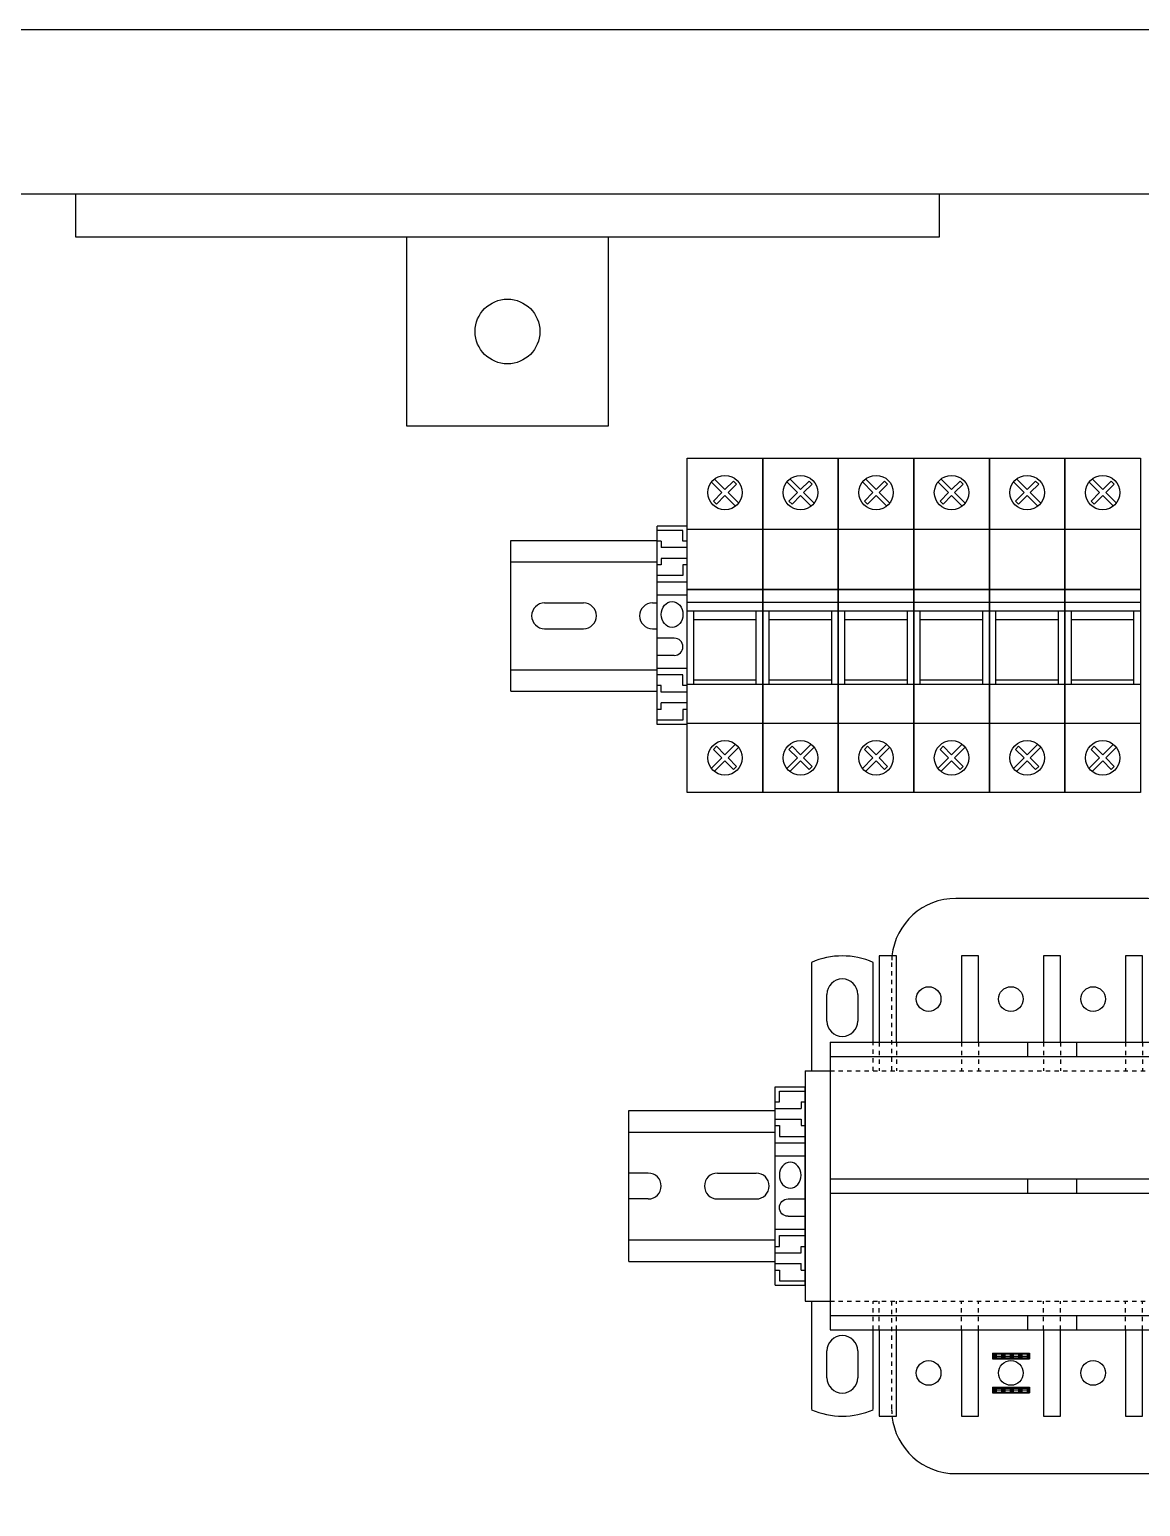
# Model space of a CAD drawing. Header units: millimetres. Extents: x 0 to 840, y -1485 to 297.
# Drawn here: x 177.57 to 203.31, y -666.97 to -632.73 of the extents above; entities that cross this region are included whole.
import ezdxf

# ---------------------------------------------------------------- set-up
doc = ezdxf.new("R2010")
doc.units = ezdxf.units.MM
doc.linetypes.add('HIDDEN', pattern=[0.2, 0.1, -0.1])
doc.layers.add('DEFAULT_2', color=8, linetype='HIDDEN')

# ---------------------------------------------------------------- blocks, each defined once
blk = doc.blocks.new('Fusible PMF')
for p, q in [((-0.317, 7.197), (-0.071, 6.95)), ((-0.247, 7.267), (0, 7.021)), ((0.197, 7.218), (0, 7.021)), ((0.197, 7.218), (0.268, 7.147)), ((-0.071, 6.95), (-0.268, 6.753)), ((0, 6.879), (-0.197, 6.682)), ((0, 6.879), (0.247, 6.632)), ((0.268, 7.147), (0.071, 6.95)), ((0.071, 6.95), (0.318, 6.703)), ((-0.268, 6.753), (-0.197, 6.682)), ((-0.268, 0.997), (-0.197, 1.068)), ((0, 0.871), (-0.197, 1.068)), ((0, 0.871), (0.247, 1.118)), ((0.071, 0.8), (0.318, 1.047)), ((-0.317, 0.553), (-0.071, 0.8)), ((-0.071, 0.8), (-0.268, 0.997)), ((-0.247, 0.483), (0, 0.729)), ((0.197, 0.532), (0, 0.729)), ((0.268, 0.603), (0.071, 0.8)), ((0.197, 0.532), (0.268, 0.603))]:
    blk.add_line(p, q)
at = {"color": 4}
for p, q in [((0.875, 4.4), (-0.875, 4.4)), ((0.875, 4.2), (-0.875, 4.2)), ((-0.725, 2.5), (-0.725, 4.2)), ((0.725, 2.5), (0.725, 4.2)), ((0.725, 4), (-0.725, 4)), ((0.875, 2.5), (-0.875, 2.5)), ((0.725, 2.6), (-0.725, 2.6))]:
    blk.add_line(p, q, dxfattribs=at)
blk.add_lwpolyline([(-0.875, 7.75), (0.875, 7.75), (0.875, 0), (-0.875, 0)], close=True)
at = {"color": 5}
blk.add_lwpolyline([(-0.875, 6.1), (0.875, 6.1), (0.875, 4.7), (-0.875, 4.7)], close=True, dxfattribs=at)
at = {"color": 4}
blk.add_lwpolyline([(-0.875, 4.7), (0.875, 4.7), (0.875, 1.6), (-0.875, 1.6)], close=True, dxfattribs=at)
for centre in [(0, 6.95), (0, 0.8)]:
    blk.add_circle(centre, 0.4)
blk = doc.blocks.new('TOPE JXBs-BF')
for p, q in [((-0.35, 0), (-0.35, 4.6)), ((0.35, 4.6), (-0.35, 4.6)), ((0.35, 4.6), (-0.35, 4.6)), ((0.25, 4.5), (-0.35, 4.5)), ((0.25, 4.25), (0.25, 4.5)), ((0.35, 0), (0.35, 4.6)), ((-0.25, 4.25), (-0.35, 4.25)), ((-0.25, 4.25), (-0.25, 4.1)), ((0.35, 4.25), (0.25, 4.25)), ((0.35, 4.1), (-0.25, 4.1)), ((0.35, 3.85), (-0.25, 3.85)), ((-0.25, 3.85), (-0.25, 3.7)), ((-0.25, 3.7), (-0.35, 3.7)), ((0.25, 3.45), (-0.35, 3.45)), ((0.35, 3.7), (0.25, 3.7)), ((0.25, 3.7), (0.25, 3.45)), ((0.35, 3.3), (-0.35, 3.3)), ((0.35, 3), (-0.35, 3)), ((0.05, 2), (-0.35, 2)), ((0.05, 1.6), (-0.35, 1.6)), ((0.35, 1.3), (-0.35, 1.3)), ((0.25, 1.15), (-0.35, 1.15)), ((0.25, 0.9), (0.25, 1.15)), ((-0.25, 0.9), (-0.35, 0.9)), ((-0.25, 0.75), (-0.25, 0.9)), ((0.35, 0.75), (-0.25, 0.75)), ((0.35, 0.9), (0.25, 0.9)), ((-0.25, 0.35), (-0.35, 0.35)), ((0.35, 0.5), (-0.25, 0.5)), ((-0.25, 0.35), (-0.25, 0.5)), ((0.35, 0.35), (0.25, 0.35)), ((0.25, 0.35), (0.25, 0.1)), ((0.25, 0.1), (-0.35, 0.1)), ((0.35, 0), (-0.35, 0))]:
    blk.add_line(p, q)
blk.add_arc((0.05, 1.8), 0.2, 270, 90)
blk.add_ellipse((0, 2.55), major_axis=(0, -0.3), ratio=0.833333)
blk = doc.blocks.new('c0100e2a-F')
for p, q in [((2.229, 13.335), (-2.229, 13.335)), ((-4.001, 12.002), (-4.001, 10.001)), ((-3.6, 12.002), (-4.001, 12.002)), ((-3.6, 10.001), (-3.6, 12.002)), ((-2.1, 12.002), (-2.1, 10.001)), ((-1.7, 12.002), (-2.1, 12.002)), ((-1.7, 10.001), (-1.7, 12.002)), ((-0.2, 12.002), (-0.2, 10.001)), ((0.2, 12.002), (-0.2, 12.002)), ((0.2, 10.001), (0.2, 12.002)), ((1.7, 12.002), (1.7, 10.001)), ((2.1, 12.002), (1.7, 12.002)), ((2.1, 10.001), (2.1, 12.002)), ((3.6, 12.002), (3.6, 10.001)), ((4, 12.002), (3.6, 12.002)), ((4, 10.001), (4, 12.002)), ((-5.572, 11.852), (-5.572, 9.334)), ((-4.143, 10.001), (-4.143, 11.852)), ((4.143, 11.852), (4.143, 10.001)), ((5.572, 9.334), (5.572, 11.852)), ((-5.215, 10.492), (-5.215, 11.111)), ((-4.501, 11.111), (-4.501, 10.492)), ((4.501, 10.492), (4.501, 11.111)), ((5.215, 11.111), (5.215, 10.492)), ((-5.143, 10.001), (-5.143, 3.334)), ((-5.143, 10.001), (5.143, 10.001)), ((-0.571, 10.001), (-0.571, 9.668)), ((0.571, 10.001), (0.571, 9.668)), ((5.143, 10.001), (5.143, 3.334)), ((-5.143, 9.668), (5.143, 9.668)), ((-5.715, 9.334), (-5.715, 4)), ((-5.715, 9.334), (-5.143, 9.334)), ((5.143, 9.334), (5.715, 9.334)), ((5.715, 9.334), (5.715, 4)), ((-5.143, 6.834), (5.143, 6.834)), ((-0.571, 6.834), (-0.571, 6.501)), ((0.571, 6.834), (0.571, 6.501)), ((-5.143, 6.501), (5.143, 6.501)), ((-5.715, 4), (-5.143, 4)), ((-5.572, 4), (-5.572, 1.483)), ((5.143, 4), (5.715, 4)), ((5.572, 1.483), (5.572, 4)), ((-5.143, 3.667), (5.143, 3.667)), ((-0.571, 3.667), (-0.571, 3.334)), ((0.571, 3.667), (0.571, 3.334)), ((-5.143, 3.334), (5.143, 3.334)), ((-4.143, 1.483), (-4.143, 3.334)), ((-4.001, 3.334), (-4.001, 1.334)), ((-3.6, 1.334), (-3.6, 3.334)), ((-2.1, 3.334), (-2.1, 1.334)), ((-1.7, 1.334), (-1.7, 3.334)), ((-0.2, 3.334), (-0.2, 1.334)), ((0.2, 1.334), (0.2, 3.334)), ((1.7, 3.334), (1.7, 1.334)), ((2.1, 1.334), (2.1, 3.334)), ((3.6, 3.334), (3.6, 1.334)), ((4, 1.334), (4, 3.334)), ((4.143, 3.334), (4.143, 1.483)), ((-5.215, 2.224), (-5.215, 2.843)), ((-4.501, 2.843), (-4.501, 2.224)), ((-1.381, 2.793), (-0.524, 2.793)), ((-1.381, 2.793), (-1.381, 2.737)), ((-1.381, 2.779), (-0.524, 2.779)), ((-0.524, 2.793), (-0.524, 2.66)), ((2.429, 2.793), (3.286, 2.793)), ((2.429, 2.793), (2.429, 2.737)), ((2.429, 2.779), (3.286, 2.779)), ((3.286, 2.793), (3.286, 2.66)), ((4.501, 2.224), (4.501, 2.843)), ((5.215, 2.843), (5.215, 2.224)), ((-1.381, 2.722), (-0.524, 2.722)), ((-1.381, 2.722), (-1.381, 2.66)), ((-1.381, 2.688), (-0.524, 2.688)), ((-1.381, 2.674), (-0.524, 2.674)), ((-1.381, 2.66), (-0.524, 2.66)), ((2.429, 2.722), (3.286, 2.722)), ((2.429, 2.722), (2.429, 2.66)), ((2.429, 2.688), (3.286, 2.688)), ((2.429, 2.674), (3.286, 2.674)), ((2.429, 2.66), (3.286, 2.66)), ((-1.381, 2.007), (-0.524, 2.007)), ((-1.381, 2.007), (-1.381, 1.874)), ((-1.381, 1.993), (-0.524, 1.993)), ((-1.381, 1.979), (-0.524, 1.979)), ((-1.381, 1.946), (-0.524, 1.946)), ((-1.381, 1.888), (-0.524, 1.888)), ((-1.381, 1.874), (-0.524, 1.874)), ((-0.524, 2.007), (-0.524, 1.874)), ((2.429, 2.007), (3.286, 2.007)), ((2.429, 2.007), (2.429, 1.874)), ((2.429, 1.993), (3.286, 1.993)), ((2.429, 1.979), (3.286, 1.979)), ((2.429, 1.946), (3.286, 1.946)), ((2.429, 1.888), (3.286, 1.888)), ((2.429, 1.874), (3.286, 1.874)), ((3.286, 2.007), (3.286, 1.874)), ((-4.001, 1.334), (-3.6, 1.334)), ((-2.1, 1.334), (-1.7, 1.334)), ((-0.2, 1.334), (0.2, 1.334)), ((1.7, 1.334), (2.1, 1.334)), ((3.6, 1.334), (4, 1.334)), ((-2.229, 0), (2.229, 0))]:
    blk.add_line(p, q)
at = {"color": 40}
for centre in [(-2.858, 11.001), (-0.953, 11.001), (0.953, 11.001), (2.858, 11.001), (-2.858, 2.334), (-0.953, 2.334), (0.953, 2.334), (2.858, 2.334)]:
    blk.add_circle(centre, 0.286, dxfattribs=at)
for centre, radius, start, end in [((-2.229, 11.849), 1.486, 90, 174.1132), ((2.229, 11.849), 1.486, 5.8868, 90), ((-4.858, 10.216), 1.786, 66.4218, 113.5782), ((4.858, 10.216), 1.786, 66.4218, 113.5782), ((-4.858, 11.111), 0.357, 0, 180), ((4.858, 11.111), 0.357, 0, 180), ((-4.858, 10.492), 0.357, 180, 0), ((4.858, 10.492), 0.357, 180, 0), ((-4.858, 2.843), 0.357, 0, 180), ((4.858, 2.843), 0.357, 0, 180), ((-4.858, 2.224), 0.357, 180, 0), ((4.858, 2.224), 0.357, 180, 0), ((-4.858, 3.119), 1.786, 246.4218, 293.5782), ((4.858, 3.119), 1.786, 246.4218, 293.5782), ((-2.229, 1.486), 1.486, 185.8868, 270), ((2.229, 1.486), 1.486, 270, 354.1132)]:
    blk.add_arc(centre, radius, start, end)
at = {"layer": 'DEFAULT_2'}
for p, q in [((-3.715, 11.849), (-3.715, 9.334)), ((3.715, 9.334), (3.715, 11.849)), ((-4.143, 9.334), (-4.143, 10.001)), ((-4.001, 10.001), (-4.001, 9.334)), ((-3.6, 10.001), (-3.6, 9.334)), ((-2.1, 10.001), (-2.1, 9.334)), ((-1.7, 10.001), (-1.7, 9.334)), ((-0.2, 10.001), (-0.2, 9.334)), ((0.2, 10.001), (0.2, 9.334)), ((1.7, 10.001), (1.7, 9.334)), ((2.1, 10.001), (2.1, 9.334)), ((3.6, 10.001), (3.6, 9.334)), ((4, 10.001), (4, 9.334)), ((4.143, 10.001), (4.143, 9.334)), ((-5.143, 9.334), (5.143, 9.334)), ((-5.143, 4), (5.143, 4)), ((-4.143, 3.334), (-4.143, 4)), ((-4.001, 3.334), (-4.001, 4)), ((-3.715, 4), (-3.715, 1.486)), ((-3.6, 3.334), (-3.6, 4)), ((-2.1, 3.334), (-2.1, 4)), ((-1.7, 3.334), (-1.7, 4)), ((-0.2, 3.334), (-0.2, 4)), ((0.2, 3.334), (0.2, 4)), ((1.7, 3.334), (1.7, 4)), ((2.1, 3.334), (2.1, 4)), ((3.6, 3.334), (3.6, 4)), ((3.715, 1.486), (3.715, 4)), ((4, 3.334), (4, 4)), ((4.143, 4), (4.143, 3.334)), ((-1.381, 2.746), (-0.524, 2.746)), ((2.429, 2.746), (3.286, 2.746)), ((-1.381, 2.737), (-1.381, 2.722)), ((-1.381, 2.716), (-0.524, 2.716)), ((-1.381, 2.707), (-0.524, 2.707)), ((-1.381, 2.693), (-0.524, 2.693)), ((2.429, 2.737), (2.429, 2.722)), ((2.429, 2.716), (3.286, 2.716)), ((2.429, 2.707), (3.286, 2.707)), ((2.429, 2.693), (3.286, 2.693)), ((-1.381, 1.974), (-0.524, 1.974)), ((-1.381, 1.96), (-0.524, 1.96)), ((-1.381, 1.951), (-0.524, 1.951)), ((-1.381, 1.922), (-0.524, 1.922)), ((2.429, 1.974), (3.286, 1.974)), ((2.429, 1.96), (3.286, 1.96)), ((2.429, 1.951), (3.286, 1.951)), ((2.429, 1.922), (3.286, 1.922))]:
    blk.add_line(p, q, dxfattribs=at)
for centre, start, end in [((-2.229, 11.849), 174.1132, 180), ((2.229, 11.849), 0, 5.8868), ((-2.229, 1.486), 180, 185.8868), ((2.229, 1.486), 354.1132, 0)]:
    blk.add_arc(centre, 1.486, start, end, dxfattribs=at)

msp = doc.modelspace()

# ---------------------------------------------------------------- linework, layer by layer
at = {"color": 4}
for p, q in [((188.7214, -644.5718), (192.1096, -644.5718)), ((188.7214, -648.0718), (188.7214, -644.5718)), ((188.7214, -645.0718), (192.1096, -645.0718)), ((188.7214, -647.5718), (192.1096, -647.5718)), ((188.7214, -648.0718), (192.1096, -648.0718)), ((191.4578, -657.7901), (194.846, -657.7901)), ((191.4578, -661.2901), (191.4578, -657.7901)), ((191.4578, -658.2901), (194.846, -658.2901)), ((191.4578, -660.7901), (194.846, -660.7901)), ((191.4578, -661.2901), (194.846, -661.2901))]:
    msp.add_line(p, q, dxfattribs=at)
for p, q in [((189.5057, -646.0218), (190.4057, -646.0218)), ((192.0057, -646.0218), (192.1096, -646.0218)), ((189.5057, -646.6218), (190.4057, -646.6218)), ((192.0057, -646.6218), (192.1096, -646.6218)), ((191.9078, -659.2401), (191.4578, -659.2401)), ((193.5078, -659.2401), (194.4078, -659.2401)), ((191.9078, -659.8401), (191.4578, -659.8401)), ((193.5078, -659.8401), (194.4078, -659.8401))]:
    msp.add_line(p, q)
at = {"color": 5}
for points in [[(148.6457, -632.7301), (228.6457, -632.7301), (228.6457, -832.7301), (148.6457, -832.7301)], [(152.4557, -636.5401), (224.8357, -636.5401), (224.8357, -828.9201), (152.4557, -828.9201)]]:
    msp.add_lwpolyline(points, close=True, dxfattribs=at)
at = {"color": 4}
for points in [[(178.6457, -636.5401), (198.6457, -636.5401), (198.6457, -637.5401), (178.6457, -637.5401)], [(186.3035, -641.9203), (190.9879, -641.9203), (190.9879, -637.5401), (186.3035, -637.5401)]]:
    msp.add_lwpolyline(points, close=True, dxfattribs=at)
msp.add_circle((188.6457, -639.7302), 0.75, dxfattribs=at)
for centre, start, end in [((189.5057, -646.3218), 90, 270), ((190.4057, -646.3218), 270, 90), ((192.0057, -646.3218), 90, 270), ((191.9078, -659.5401), 270, 90), ((193.5078, -659.5401), 90, 270), ((194.4078, -659.5401), 270, 90)]:
    msp.add_arc(centre, 0.3, start, end)

# ---------------------------------------------------------------- block references
for name, p in [('Fusible PMF', (193.6846, -650.4151)), ('Fusible PMF', (195.4346, -650.4151)), ('Fusible PMF', (197.1846, -650.4151)), ('Fusible PMF', (198.9346, -650.4151)), ('Fusible PMF', (200.6846, -650.4151)), ('Fusible PMF', (202.4346, -650.4151)), ('TOPE JXBs-BF', (192.4596, -648.8401)), ('c0100e2a-F', (201.261, -666.2076))]:
    msp.add_blockref(name, p)
at = {"xscale": -1}
msp.add_blockref('TOPE JXBs-BF', (195.196, -661.8401), dxfattribs=at)

doc.saveas('drawing.dxf')
